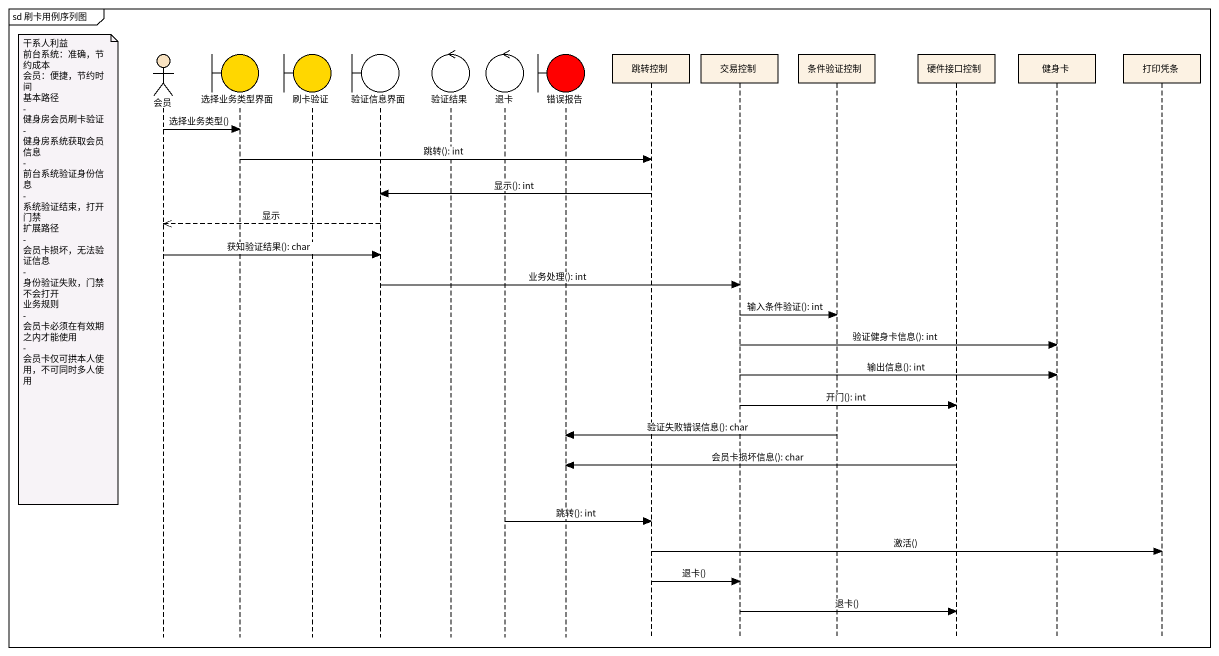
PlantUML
@startuml
mainframe sd 刷卡用例序列图
hide footbox
actor 会员 #F8E2C1
boundary 选择业务类型界面 #FFD700
boundary 刷卡验证 #FFD700
boundary 验证信息界面
control 验证结果
control 退卡
boundary 错误报告 #FF0000
participant 跳转控制
participant 交易控制
participant 条件验证控制
participant 硬件接口控制
participant 健身卡
participant 打印凭条

会员 -> 选择业务类型界面 : 选择业务类型()
选择业务类型界面 -> 跳转控制 : 跳转(): int
跳转控制 -> 验证信息界面 : 显示(): int
验证信息界面 -->> 会员 : 显示
会员 -> 验证信息界面 : 获知验证结果(): char
note left of 会员
  干系人利益
  前台系统：准确，节约成本
  会员：便捷，节约时间
  基本路径
  - 健身房会员刷卡验证
  - 健身房系统获取会员信息
  - 前台系统验证身份信息
  - 系统验证结束，打开门禁
  扩展路径
  - 会员卡损坏，无法验证信息
  - 身份验证失败，门禁不会打开
  业务规则
  - 会员卡必须在有效期之内才能使用
  - 会员卡仅可拱本人使用，不可同时多人使用
end note
验证信息界面 -> 交易控制 : 业务处理(): int
交易控制 -> 条件验证控制 : 输入条件验证(): int
交易控制 -> 健身卡 : 验证健身卡信息(): int
交易控制 -> 健身卡 : 输出信息(): int
交易控制 -> 硬件接口控制 : 开门(): int
条件验证控制 -> 错误报告 : 验证失败错误信息(): char
硬件接口控制 -> 错误报告 : 会员卡损坏信息(): char
退卡 -> 跳转控制 : 跳转(): int
跳转控制 -> 打印凭条 : 激活()
跳转控制 -> 交易控制 : 退卡()
交易控制 -> 硬件接口控制 : 退卡()
@enduml
